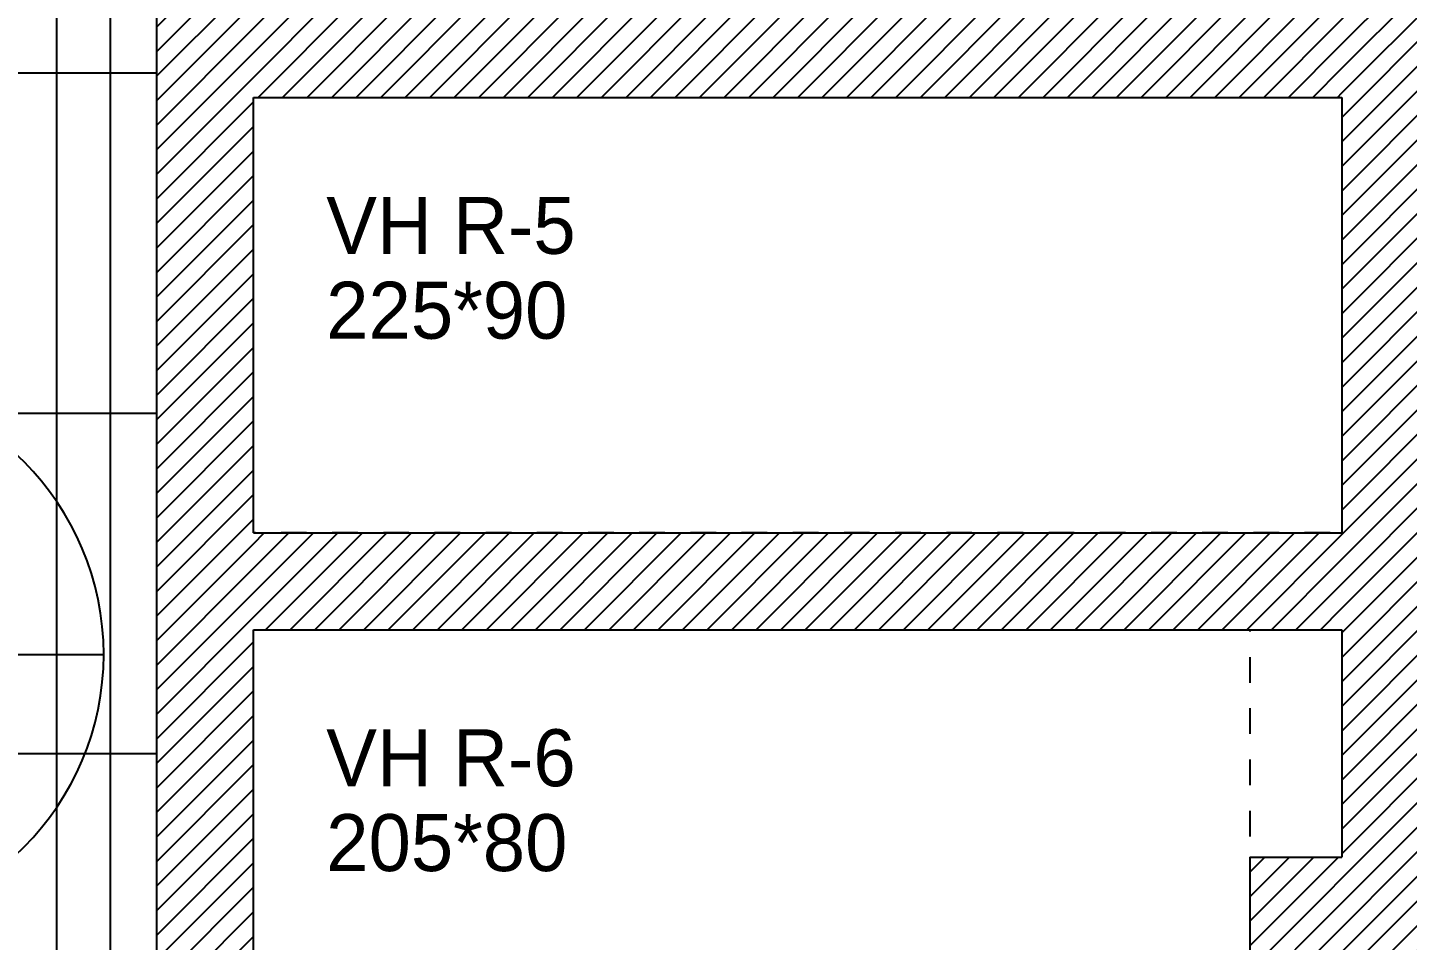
# Model space of a CAD drawing. Header units: centimetres. Extents: x 2648 to 12729, y 1890 to 6224.
# Drawn here: x 9162.8 to 9448, y 3762.2 to 3950.8 of the extents above; entities that cross this region are included whole.
import ezdxf

# ---------------------------------------------------------------- set-up
doc = ezdxf.new("R2010")
doc.units = ezdxf.units.CM
doc.linetypes.add('VW-01', pattern=[0.41656, 0.20828, -0.20828])
for name, color, linetype in [('B GÈnÈral_Hatch', 252, 'Continuous'), ('B Général', 252, 'Continuous'), ('C ANNOTATIONS-niveaux', 252, 'Continuous'), ('C ANNOTATIONS-prestations', 252, 'Continuous'), ('C ANNOTATIONS-prestations_Hatch', 252, 'Continuous'), ('C ANNOTATIONS-texte', 252, 'Continuous')]:
    doc.layers.add(name, color=color, linetype=linetype)
doc.layers.add('prlm-GAZ', color=2, linetype='Continuous', lineweight=25)
doc.styles.add('Eurostile', font='Eurosti.TTF')
pattern_1 = [(45, (0, 0), (2.4253472, -2.6458333), [])]

# ---------------------------------------------------------------- blocks, each defined once
blk = doc.blocks.new('B 80.Alti BAT B R-2')
at = {"layer": 'C ANNOTATIONS-niveaux', "linetype": 'Continuous'}
blk.add_line((-56.25, 0), (56.25, 0), dxfattribs=at)
blk.add_circle((0, 0), 56.25, dxfattribs=at)
at = {"layer": 'C ANNOTATIONS-niveaux', "attachment_point": 2, "rotation": 0, "line_spacing_factor": 0.894142, "style": 'Eurostile'}
for s, insert, char_height in [('-6,63', (0, 15.29), 11.765), ('213.87', (0, -2.17), 11.765), ('Ngf', (0, -19.2), 9.412)]:
    blk.add_mtext(s, dxfattribs=dict(at, insert=insert, char_height=char_height))

msp = doc.modelspace()

# ---------------------------------------------------------------- hatches: boundary and pattern name
at = {"layer": 'B GÈnÈral_Hatch', "linetype": 'Continuous'}
h = msp.add_hatch(dxfattribs=at)
h.set_pattern_fill('50_BETON', color=256, style=0, pattern_type=2)
h.set_pattern_definition(pattern_1)
h.paths.add_polyline_path([(9209.484, 4119.39), (9189.484, 4137.39), (9189.484, 3716.389), (9209.484, 3736.389)])
h = msp.add_hatch(dxfattribs=at)
h.set_pattern_fill('50_BETON', color=256, style=0, pattern_type=2)
h.set_pattern_definition(pattern_1)
h.paths.add_polyline_path([(9434.485, 3779.39), (9454.485, 3779.39), (9454.485, 4119.39), (9434.485, 4119.39)])
h = msp.add_hatch(dxfattribs=at)
h.set_pattern_fill('50_BETON', color=256, style=0, pattern_type=2)
h.set_pattern_definition(pattern_1)
h.paths.add_polyline_path([(9434.485, 3936.39), (9434.485, 3956.39), (9209.484, 3956.39), (9209.484, 3936.39)])
h = msp.add_hatch(dxfattribs=at)
h.set_pattern_fill('50_BETON', color=256, style=0, pattern_type=2)
h.set_pattern_definition(pattern_1)
h.paths.add_polyline_path([(9434.485, 3826.39), (9434.485, 3846.39), (9209.484, 3846.39), (9209.484, 3826.39)])
h = msp.add_hatch(dxfattribs=at)
h.set_pattern_fill('50_BETON', color=256, style=0, pattern_type=2)
h.set_pattern_definition(pattern_1)
h.paths.add_polyline_path([(9794.485, 3759.39), (9794.485, 3779.39), (9415.447, 3779.39), (9435.447, 3759.39)])
h = msp.add_hatch(dxfattribs=at)
h.set_pattern_fill('50_BETON', color=256, style=0, pattern_type=2)
h.set_pattern_definition(pattern_1)
h.paths.add_polyline_path([(9415.447, 3551.389), (9435.447, 3531.389), (9435.447, 3759.39), (9415.447, 3779.39)])
at = {"layer": 'C ANNOTATIONS-prestations_Hatch', "linetype": 'Continuous'}
h = msp.add_hatch(dxfattribs=at)
h.set_pattern_fill('DALETTES TERRASSE 50X50', color=256, scale=1.406016, style=0, pattern_type=2)
h.set_pattern_definition([(0, (9531.354, 4152.3), (4e-15, -70.301), []), (-90, (9531.354, 4152.3), (70.301, 0), [])])
h.paths.add_polyline_path([(9060.796, 4282.297), (9060.796, 3065.389), (9190.796, 3065.389), (9190.796, 3716.389), (9189.484, 3716.389), (9189.484, 4137.39), (9812.796, 4137.39), (9812.796, 4152.409), (10206.786, 4152.297), (10206.786, 4282.297)])

# ---------------------------------------------------------------- linework, layer by layer
at = {"layer": 'B Général', "linetype": 'Continuous', "lineweight": 18}
for p, q in [((9189.484, 3716.389), (9189.484, 4137.39)), ((9209.484, 3936.39), (9434.485, 3936.39)), ((9209.484, 3846.39), (9209.484, 3936.39)), ((9434.485, 3936.39), (9434.485, 3846.39)), ((9209.484, 3846.39), (9434.485, 3846.39)), ((9209.484, 3826.39), (9434.485, 3826.39)), ((9209.484, 3736.389), (9209.484, 3826.39)), ((9434.485, 3826.39), (9434.485, 3779.39)), ((9415.447, 3779.39), (9434.485, 3779.39)), ((9415.447, 3779.39), (9415.447, 3551.389))]:
    msp.add_line(p, q, dxfattribs=at)
at = {"layer": 'B Général', "linetype": 'Continuous'}
for p, q in [((9189.484, 3716.389), (9189.484, 4137.39)), ((9209.484, 3936.39), (9434.485, 3936.39)), ((9209.484, 3846.39), (9209.484, 3936.39)), ((9434.485, 3936.39), (9434.485, 3846.39)), ((9209.484, 3846.39), (9434.485, 3846.39)), ((9209.484, 3826.39), (9434.485, 3826.39)), ((9209.484, 3736.389), (9209.484, 3826.39)), ((9434.485, 3826.39), (9434.485, 3779.39)), ((9415.447, 3779.39), (9434.485, 3779.39)), ((9415.447, 3779.39), (9415.447, 3551.389))]:
    msp.add_line(p, q, dxfattribs=at)
at = {"layer": 'B Général', "linetype": 'VW-01', "ltscale": 25.4, "flags": 128}
for points in [[(9209.484, 3936.39), (9434.485, 3936.39), (9434.485, 3846.39), (9209.484, 3846.39)], [(9209.484, 3826.39), (9415.447, 3826.39), (9415.447, 3736.389), (9209.484, 3736.389)]]:
    msp.add_lwpolyline(points, close=True, dxfattribs=at)
at = {"layer": 'C ANNOTATIONS-prestations', "linetype": 'Continuous', "flags": 128}
msp.add_lwpolyline([(9060.796, 4282.297), (9060.796, 3065.389), (9190.796, 3065.389), (9190.796, 3716.389), (9189.484, 3716.389), (9189.484, 4137.39), (9812.796, 4137.39), (9812.796, 4152.409), (10206.786, 4152.297), (10206.786, 4282.297)], close=True, dxfattribs=at)
at = {"layer": 'prlm-GAZ'}
msp.add_lwpolyline([(9383.72, 4084.45), (9282.103, 4170.24), (9168.718, 4170.24), (9168.718, 3446.262), (9242.294, 3446.262)], dxfattribs=at)

# ---------------------------------------------------------------- block references
at = {"layer": 'C ANNOTATIONS-niveaux', "xscale": -1, "rotation": 180}
msp.add_blockref('B 80.Alti BAT B R-2', (9122.25, 3821.282), dxfattribs=at)

# ---------------------------------------------------------------- texts
at = {"layer": 'C ANNOTATIONS-texte', "char_height": 11.765, "width": 119.44694, "attachment_point": 1, "line_spacing_factor": 0.894142, "style": 'Eurostile'}
for s, insert in [('VH R-5\\P225*90', (9224.5, 3915.831)), ('VH R-6\\P205*80', (9224.5, 3805.831))]:
    msp.add_mtext(s, dxfattribs=dict(at, insert=insert))

doc.saveas('drawing.dxf')
